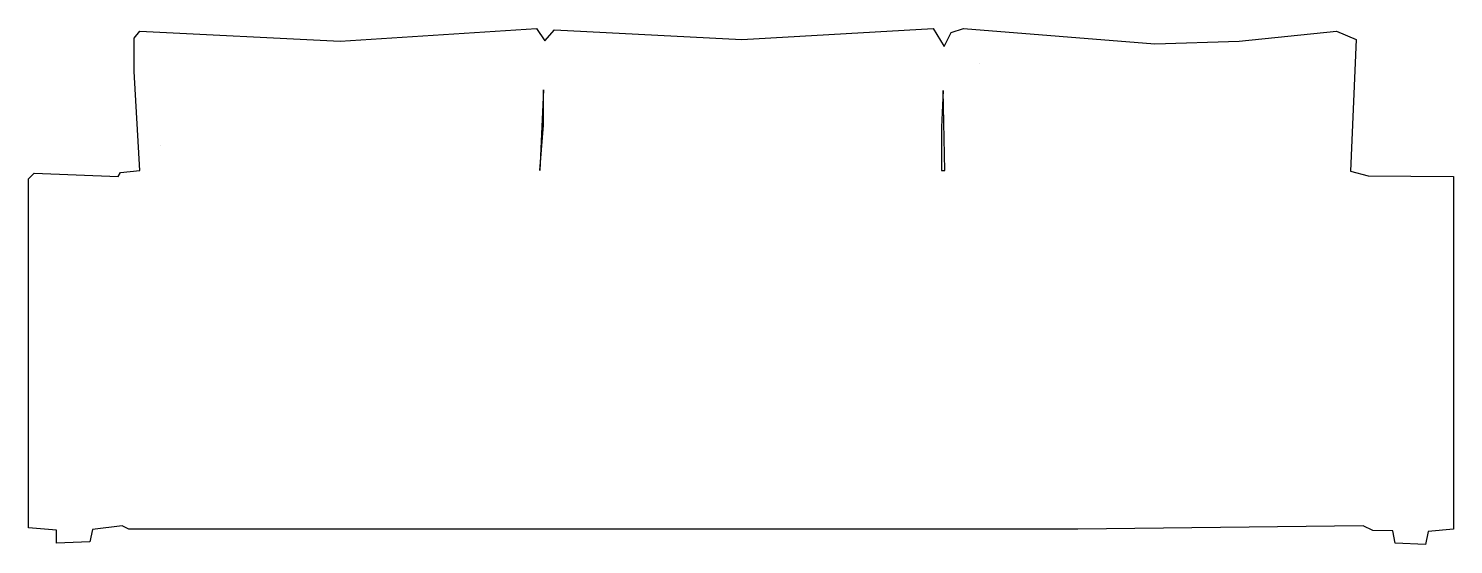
# Model space of a CAD drawing. Header units: millimetres. Extents: x -1173 to 1173, y 0 to 850.
import ezdxf

# ---------------------------------------------------------------- set-up
doc = ezdxf.new("R2010")
doc.units = ezdxf.units.MM
doc.layers.add('ALMOND-DRAW-PROFILE', color=7, linetype='Continuous', lineweight=25)

msp = doc.modelspace()

# ---------------------------------------------------------------- linework, layer by layer
at = {"layer": 'ALMOND-DRAW-PROFILE'}
for points in [[(-1072.24, 4.58), (-1127.22, 2.29), (-1126.86, 23.57), (-1173.05, 27.49), (-1173.05, 602.56), (-1163.88, 611.73), (-1025.5, 606.46), (-1021.83, 612.87), (-989.76, 616.31), (-998.92, 778.98), (-998.92, 833.96), (-989.76, 845.42), (-659.84, 829.38), (-336.79, 850), (-322.82, 829.73), (-307.01, 847.71), (1.24, 831.67), (316.17, 850), (334.5, 820.22), (345.96, 843.13), (366.58, 850), (681.17, 824.9), (820.22, 829.38), (980.59, 845.42), (1012.67, 831.67), (1003.5, 615.19), (1032.79, 607.29), (1173.05, 606), (1173.05, 25.2), (1131.09, 21.23), (1127.22, 0), (1076.82, 2.29), (1073.4, 22.29), (1040.16, 22.91), (1024.12, 30.93), (554.45, 25.2), (-1008.09, 25.2), (-1018.78, 30.93), (-1067.79, 24.63)], [(393.32, 792.82), (393.32, 792.81), (393.35, 792.82)], [(-331.16, 616.31), (-325.34, 690.77), (-325.34, 748.81)], [(329.92, 616.31), (335.8, 616.31), (332.95, 747.91), (329.92, 687.33)], [(-955.47, 656.56), (-955.46, 656.56), (-955.47, 656.57)]]:
    msp.add_lwpolyline(points, close=True, dxfattribs=at)

doc.saveas('drawing.dxf')
